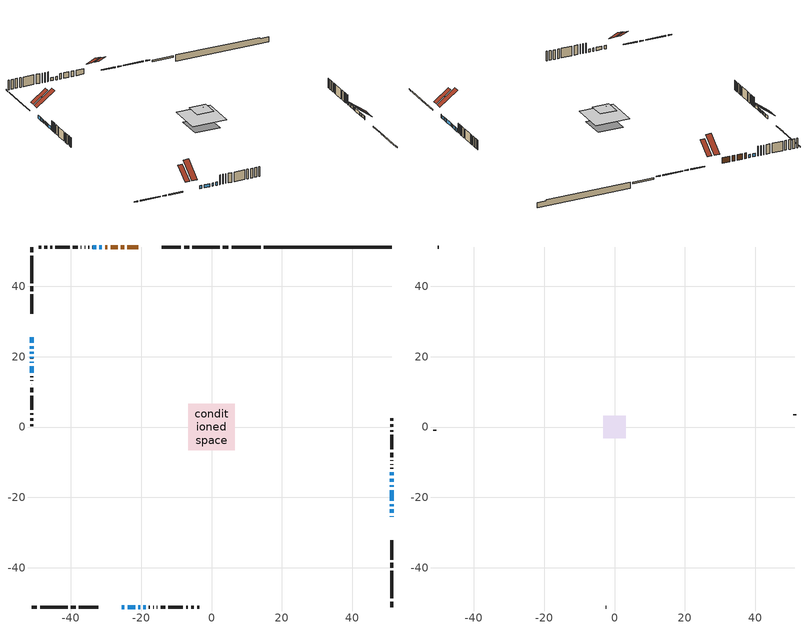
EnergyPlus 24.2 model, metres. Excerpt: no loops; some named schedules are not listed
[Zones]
conditioned space
 floor adiabatic (Floor2 construction): -1.45,-1.45 -1.45,1.45 1.45,1.45 1.45,-1.45 z0.76
 floor adiabatic (AdiabaticFloorConstruction): -6.59,-6.59 -6.59,6.59 6.59,6.59 6.59,-6.59 z1.98
 floor foundation (Slab1 construction): -4.84,-4.84 -4.84,4.84 4.84,4.84 4.84,-4.84 z-1.6
 floor foundation (Slab2 construction): -1.45,-1.45 -1.45,1.45 1.45,1.45 1.45,-1.45 z0
 wall outside (RimJoist1 construction): 4.79,51.15 3.24,51.15 / -51.15,-51.15 -49.6,-51.15 / -51.15,51.15 -51.15,49.6 / 51.15,-51.15 51.15,-49.6 z0.76:1.06
 wall outside (RimJoist2 construction): 2.31,51.15 -5.46,51.15 / -48.67,-51.15 -40.9,-51.15 / -51.15,48.67 -51.15,40.9 / 51.15,-48.67 51.15,-40.9 z0.76:1.06
 wall outside (RimJoist3 construction): -6.39,51.15 -7.76,51.15 / -39.97,-51.15 -38.6,-51.15 / -51.15,39.97 -51.15,38.6 / 51.15,-39.97 51.15,-38.6 z0.76:1.06
 wall outside (RimJoist4 construction): -8.69,51.15 -14.12,51.15 / -37.67,-51.15 -32.24,-51.15 / -51.15,37.67 -51.15,32.24 / 51.15,-37.67 51.15,-32.24 z0.76:1.06
 wall outside (AdiabaticWallConstruction 1): -20.82,51.15 -23.91,51.15 / -24.84,51.15 -25.75,51.15 / -26.68,51.15 -28.66,51.15 / -29.59,51.15 -30.24,51.15 z0.76:2.79
 wall outside (AdiabaticWallConstruction): -25.54,-51.15 -24.78,-51.15 / -51.15,25.54 -51.15,23.93 / -51.15,23 -51.15,22.29 / -31.16,51.15 -31.87,51.15 / -23.85,-51.15 -21.71,-51.15 / -51.15,21.37 -51.15,20.88 / -51.15,19.95 -51.15,19.46 / -32.8,51.15 -33.81,51.15 / -20.79,-51.15 -20.3,-51.15 / 51.15,-25.54 51.15,-25.33 / 51.15,-24.41 51.15,-23.38 / -51.15,18.54 -51.15,18.2 / -19.37,-51.15 -18.71,-51.15 / 51.15,-22.46 51.15,-21.92 / 51.15,-20.99 51.15,-17.95 / 51.15,-17.03 51.15,-16.52 / 51.15,-15.59 51.15,-14.64 / 51.15,-13.71 51.15,-12.81 / -51.15,17.28 -51.15,15.38 z0.76:1.98
 wall outside (Wall1 construction): -34.74,51.15 -35,51.15 / -17.78,-51.15 -17.52,-51.15 / -51.15,14.45 -51.15,14.19 / 51.15,-11.88 51.15,-11.62 z0.76:4.42
 wall outside (Wall2 construction): -35.93,51.15 -36.07,51.15 / -16.59,-51.15 -16.45,-51.15 / -51.15,13.26 -51.15,13.12 / 51.15,-10.69 51.15,-10.55 z0.76:4.42
 wall outside (Wall3 construction): -37,51.15 -37.11,51.15 / -15.52,-51.15 -15.41,-51.15 / -51.15,12.19 -51.15,12.09 / 51.15,-9.62 51.15,-9.52 z0.76:4.42
 wall outside (Wall4 construction): -38.04,51.15 -39.36,51.15 / -14.48,-51.15 -13.16,-51.15 / -51.15,11.16 -51.15,9.83 / 51.15,-8.59 51.15,-7.26 z0.76:4.42
 wall outside (Wall5 construction): -40.29,51.15 -44.36,51.15 / -12.23,-51.15 -8.16,-51.15 / -51.15,8.91 -51.15,4.83 / 51.15,-6.34 51.15,-2.26 z0.76:4.42
 wall outside (Wall6 construction): -45.29,51.15 -45.77,51.15 / -7.23,-51.15 -6.75,-51.15 / -51.15,3.9 -51.15,3.42 / 51.15,-1.33 51.15,-0.85 z0.76:4.42
 wall outside (Wall7 construction): -46.7,51.15 -47.48,51.15 / -5.82,-51.15 -5.05,-51.15 / -51.15,2.5 -51.15,1.72 / 51.15,0.08 51.15,0.85 z0.76:4.42
 wall outside (Wall8 construction): -48.4,51.15 -49.05,51.15 / -4.12,-51.15 -3.47,-51.15 / -51.15,0.79 -51.15,0.15 / 51.15,1.78 51.15,2.42 z0.76:4.42
 wall foundation (FoundationWall1 construction): 14.87,51.15,-1.6 14.87,51.15,0.76 47.52,51.15,0.76 47.52,51.15,0.36 51.15,51.15,0.36 51.15,51.15,-1.6
 wall foundation (FoundationWall2 construction): 13.95,51.15 5.72,51.15 z0:0.61
 window (WindowConstruction): -25.54,-51.15 -24.78,-51.15 z0.76:1.98
 window (WindowConstruction 8): -51.15,25.54 -51.15,23.93 z0.76:1.98
 window (WindowConstruction 9): -51.15,23 -51.15,22.3 z0.76:1.98
 window (WindowConstruction 10): -31.16,51.15 -31.87,51.15 z0.76:1.98
 window (WindowConstruction 11): -23.85,-51.15 -21.72,-51.15 z0.76:1.98
 window (WindowConstruction 12): -51.15,21.37 -51.15,20.88 z0.76:1.98
 window (WindowConstruction 13): -51.15,19.95 -51.15,19.46 z0.76:1.98
 window (WindowConstruction 14): -32.8,51.15 -33.81,51.15 z0.76:1.98
 window (WindowConstruction 15): -20.79,-51.15 -20.3,-51.15 z0.76:1.98
 window (WindowConstruction 16): 51.15,-25.54 51.15,-25.34 z0.76:1.98
 window (WindowConstruction 1): 51.15,-24.41 51.15,-23.39 z0.76:1.98
 window (WindowConstruction 17): -51.15,18.54 -51.15,18.2 z0.76:1.98
 window (WindowConstruction 18): -19.37,-51.15 -18.71,-51.15 z0.76:1.98
 window (WindowConstruction 2): 51.15,-22.46 51.15,-21.92 z0.76:1.98
 window (WindowConstruction 3): 51.15,-20.99 51.15,-17.95 z0.76:1.98
 window (WindowConstruction 4): 51.15,-17.02 51.15,-16.52 z0.76:1.98
 window (WindowConstruction 5): 51.15,-15.59 51.15,-14.64 z0.76:1.98
 window (WindowConstruction 6): 51.15,-13.71 51.15,-12.81 z0.76:1.98
 window (WindowConstruction 7): -51.15,17.28 -51.15,15.38 z0.76:1.98
 door (Door): -20.82,51.15 -23.91,51.15 z0.76:2.79
 door (Door 1): -24.84,51.15 -25.75,51.15 z0.76:2.79
 door (Door 2): -26.68,51.15 -28.66,51.15 z0.76:2.79
 door (Door 3): -29.59,51.15 -30.23,51.15 z0.76:2.79
 ceiling adiabatic (AdiabaticFloorConstruction): 6.59,-6.59 6.59,6.59 -6.59,6.59 -6.59,-6.59 z1.98
 roof outside (Roof2 construction): -1.51,1.51 -1.51,-1.51 1.51,-1.51 1.51,1.51 z4.42
 roof outside (Roof3 construction): -19.89,51.15,4.42 -19.89,44.29,9.56 -17.74,44.29,9.56 -17.74,51.15,4.42; -26.47,-51.15,4.42 -26.47,-44.29,9.56 -28.62,-44.29,9.56 -28.62,-51.15,4.42; -51.15,26.47,4.42 -44.29,26.47,9.56 -44.29,28.62,9.56 -51.15,28.62,4.42; 51.15,-26.47,4.42 44.29,-26.47,9.56 44.29,-28.62,9.56 51.15,-28.62,4.42
attic - vented
 floor to conditioned space (Floor1 construction Reversed): -3.16,-3.16 -3.16,3.16 3.16,3.16 3.16,-3.16 z4.42
 wall outside (Wall9 construction): -49.98,51.15 -50.22,51.15 / -2.54,-51.15 -2.3,-51.15 / -51.15,-0.78 -51.15,-1.02 / 51.15,3.35 51.15,3.59 z0.76:4.42
 roof outside (Roof1 construction): -16.81,51.15,4.42 -16.81,45.49,8.66 -15.05,45.49,8.66 -15.05,51.15,4.42; -29.54,-51.15,4.42 -29.54,-45.49,8.66 -31.31,-45.49,8.66 -31.31,-51.15,4.42; -51.15,29.54,4.42 -45.49,29.54,8.66 -45.49,31.31,8.66 -51.15,31.31,4.42; 51.15,-29.54,4.42 45.49,-29.54,8.66 45.49,-31.31,8.66 51.15,-31.31,4.42
[Building]
Building 1: Terrain=Suburbs
[Site:Location]
Saskatoon Intl AP_SK: Latitude {deg}=52.17; Longitude {deg}=-106.7; Time Zone {hr}=-6; Elevation {m}=504; Keep Site Location Information=Yes
[Site:GroundTemperature:Shallow]
-3.29371, -5.9198, -6.13011, -4.88389, 0.118965, 5.09852, 9.41553, 12.1502, 12.3826, 10.1583, 5.95142, 1.12462
[Site:WaterMainsTemperature]
Calculation Method=Schedule; Temperature Schedule=mains temperature schedule
[Material] Roughness=Rough; Thermal Absorptance=0.9
Name | Thickness {m} | Conductivity {W/m-K} | Density {kg/m3} | Specific Heat {J/kg-K} | Solar Absorptance | Visible Absorptance
asphalt or fiberglass shingles | 0.00635 | 0.162714 | 1121.4 | 1465.45 | 0.84 | 0.84
ceiling loosefill ins | 0.338667 | 0.0480833 | 16.02 | 1046.75 | 0.7 | 0.7
ceiling stud and cavity | 0.1397 | 0.177487 | 65.682 | 1177.47 | 0.7 | 0.7
concrete 4.0 in. | 0.1016 | 1.803125 | 2242.8 | 837.4 | 0.7 | 0.7
concrete 8.0 in. | 0.2032 | 1.803125 | 2242.8 | 837.4 | 0.7 | 0.7
door material | 0.04445 | 0.053851 | 512.64 | 1214.23 | 0.7 | 0.7
door material 1 | 0.04445 | 0.0451087 | 512.64 | 1214.23 | 0.7 | 0.7
door material 2 | 0.04445 | 0.188738 | 512.64 | 1214.23 | 0.7 | 0.7
exterior vertical ins | 0.00180966 | 0.029427 | 32.04 | 1214.23 | 0.7 | 0.7
exterior vertical ins 1 | 0.0425929 | 0.029427 | 32.04 | 1214.23 | 0.7 | 0.7
floor covering | 0.0127 | 9.015625 | 54.468 | 1339.84 | 0.6 | 0.6
floor covering 1 | 0.0127 | 0.0433444 | 54.468 | 1339.84 | 0.6 | 0.6
floor rigid ins; wall rigid ins 1 | 0.512978 | 0.029427 | 32.04 | 1214.23 | 0.7 | 0.7
floor stud and cavity | 0.0889 | 0.221242 | 50.32683 | 1063.81 | 0.7 | 0.7
floor stud and cavity 1 | 0.1397 | 1.75129 | 37.0049 | 1207.88 | 0.7 | 0.7
furniture material conditioned space 1 | 0.1524 | 0.115458 | 640.8 | 1214.23 | 0.6 | 0.6
gypsum board | 0.0127 | 0.160291 | 801 | 837.4 | 0.6 | 0.6
gypsum board 1 | 0.0127 | 0.160291 | 801 | 837.4 | 0.7 | 0.7
osb sheathing 0.5 in. | 0.0127 | 0.115458 | 512.64 | 1214.23 | 0.7 | 0.7
osb sheathing 0.75 in. | 0.01905 | 0.115458 | 512.64 | 1214.23 | 0.7 | 0.7
osb sheathing 2.0 in. | 0.0508 | 0.115458 | 512.64 | 1214.23 | 0.7 | 0.7
rim joist rigid ins; wall rigid ins | 0.051816 | 0.029427 | 32.04 | 1214.23 | 0.7 | 0.7
rim joist rigid ins 1; roof rigid ins | 0.103632 | 0.029427 | 32.04 | 1214.23 | 0.7 | 0.7
rim joist stud and cavity | 0.0508 | 0.0446885 | 125.044 | 1163.47 | 0.6 | 0.6
rim joist stud and cavity 1 | 0.0508 | 0.0495211 | 125.044 | 1163.47 | 0.6 | 0.6
rim joist stud and cavity 2 | 0.0508 | 0.0221144 | 125.044 | 1163.47 | 0.6 | 0.6
rim joist stud and cavity 3 | 0.0508 | 0.0269732 | 125.044 | 1163.47 | 0.6 | 0.6
roof stud and cavity | 0.2032 | 0.260533 | 78.34581 | 1123.46 | 0.7 | 0.7
roof stud and cavity 1 | 0.2032 | 0.206612 | 78.34581 | 1123.46 | 0.7 | 0.7
slab rigid ins | 0.0259096 | 0.029427 | 32.04 | 1214.23 | 0.7 | 0.7
wall stud and cavity | 0.1397 | 0.247165 | 139.0536 | 1170.24 | 0.7 | 0.7
wall stud and cavity 1 | 0.1397 | 0.0729883 | 139.0536 | 1170.24 | 0.7 | 0.7
wall stud and cavity 10 | 0.0889 | 0.391764 | 83.0341 | 1211.67 | 0.7 | 0.7
wall stud and cavity 2 | 0.1397 | 0.100556 | 139.0536 | 1170.24 | 0.7 | 0.7
wall stud and cavity 3 | 0.1397 | 0.0726541 | 139.0536 | 1170.24 | 0.7 | 0.7
wall stud and cavity 4 | 0.1397 | 0.0943382 | 139.0536 | 1170.24 | 0.7 | 0.7
wall stud and cavity 5 | 0.1397 | 0.0934493 | 139.0536 | 1170.24 | 0.7 | 0.7
wall stud and cavity 6 | 0.1397 | 0.0721257 | 139.0536 | 1170.24 | 0.7 | 0.7
wall stud and cavity 7 | 0.1397 | 0.089851 | 139.0536 | 1170.24 | 0.7 | 0.7
wall stud and cavity 8 | 0.0889 | 6.1454 | 50.32683 | 1063.81 | 0.6 | 0.6
wall stud and cavity 9 | 0.0889 | 0.380278 | 52.3479 | 1209.89 | 0.7 | 0.7
wood siding | 0.0254 | 0.102417 | 544.68 | 1172.36 | 0 | 0
wood siding 1 | 0.00254 | 0.102417 | 544.68 | 1172.36 | 0 | 0
wood siding 2; wood siding 3; wood siding 4 | 0.0254 | 0.102417 | 544.68 | 1172.36 | 0.7 | 0.7
[WindowMaterial:SimpleGlazingSystem]
Name | U-Factor {W/m2-K} | Solar Heat Gain Coefficient
WindowMaterial | 1.77551 | 0.54
WindowMaterial 1 | 1.77097 | 0.54
WindowMaterial 10 | 2.93382 | 0.65
WindowMaterial 11 | 2.97868 | 0.61
WindowMaterial 12 | 2.23884 | 0.55
WindowMaterial 13 | 2.929848 | 0.66
WindowMaterial 14 | 2.731118 | 0.54
WindowMaterial 15 | 2.75042 | 0.58
WindowMaterial 2 | 1.8039 | 0.52
WindowMaterial 3 | 1.67444 | 0.59
WindowMaterial 4 | 2.76178 | 0.61
WindowMaterial 5 | 2.773703 | 0.65
WindowMaterial 6 | 2.94859 | 0.64
WindowMaterial 7 | 2.94518 | 0.64
WindowMaterial 8 | 2.04862 | 0.61
WindowMaterial 9 | 2.16389 | 0.57
[Construction]
AdiabaticFloorConstruction: floor stud and cavity 1, floor rigid ins, osb sheathing 0.75 in., floor covering 1
AdiabaticWallConstruction: wood siding 3, wall rigid ins 1, wall stud and cavity 9, gypsum board
AdiabaticWallConstruction 1: wood siding 4, wall rigid ins 1, wall stud and cavity 9, gypsum board
Door; Door 1: door material
Door 2: door material 1
Door 3: door material 2
Floor1 construction Reversed: gypsum board, ceiling stud and cavity, ceiling loosefill ins
Floor2 construction: floor stud and cavity, floor covering
FoundationWall1 construction: concrete 8.0 in.
FoundationWall2 construction: concrete 8.0 in., gypsum board 1
furniture construction conditioned space 1: furniture material conditioned space 1
PartitionWallConstruction: gypsum board, wall stud and cavity 10, gypsum board
RimJoist1 construction: wood siding 2, rim joist rigid ins, osb sheathing 2.0 in., rim joist stud and cavity
RimJoist2 construction: wood siding 2, osb sheathing 2.0 in., rim joist stud and cavity 1
RimJoist3 construction: wood siding 2, rim joist rigid ins 1, osb sheathing 2.0 in., rim joist stud and cavity 2
RimJoist4 construction: wood siding 2, rim joist rigid ins 1, osb sheathing 2.0 in., rim joist stud and cavity 3
Roof1 construction: asphalt or fiberglass shingles
Roof2 construction: asphalt or fiberglass shingles, roof rigid ins, osb sheathing 0.75 in., roof stud and cavity, gypsum board
Roof3 construction: asphalt or fiberglass shingles, roof rigid ins, osb sheathing 0.75 in., roof stud and cavity 1, gypsum board
Slab1 construction: concrete 4.0 in.
Slab2 construction: slab rigid ins, concrete 4.0 in.
Wall1 construction: wood siding, wall rigid ins, osb sheathing 0.5 in., wall stud and cavity, gypsum board
Wall2 construction: wood siding, osb sheathing 0.5 in., wall stud and cavity 1, gypsum board
Wall3 construction: wood siding, wall rigid ins, osb sheathing 0.5 in., wall stud and cavity 2, gypsum board
Wall4 construction: wood siding, wall rigid ins, osb sheathing 0.5 in., wall stud and cavity 3, gypsum board
Wall5 construction: wood siding, wall rigid ins, osb sheathing 0.5 in., wall stud and cavity 4, gypsum board
Wall6 construction: wood siding, wall rigid ins, osb sheathing 0.5 in., wall stud and cavity 5, gypsum board
Wall7 construction: wood siding, wall rigid ins, osb sheathing 0.5 in., wall stud and cavity 6, gypsum board
Wall8 construction: wood siding, osb sheathing 0.5 in., wall stud and cavity 7, gypsum board
Wall9 construction: wood siding 1, wall stud and cavity 8
WindowConstruction: WindowMaterial
WindowConstruction 1: WindowMaterial 1
WindowConstruction 10; WindowConstruction 9: WindowMaterial 9
WindowConstruction 11: WindowMaterial 10
WindowConstruction 12; WindowConstruction 15: WindowMaterial 11
WindowConstruction 13: WindowMaterial 12
WindowConstruction 14: WindowMaterial 13
WindowConstruction 16: WindowMaterial 14
WindowConstruction 17; WindowConstruction 18: WindowMaterial 15
WindowConstruction 2: WindowMaterial 2
WindowConstruction 3: WindowMaterial 3
WindowConstruction 4: WindowMaterial 4
WindowConstruction 5: WindowMaterial 5
WindowConstruction 6: WindowMaterial 6
WindowConstruction 7: WindowMaterial 7
WindowConstruction 8: WindowMaterial 8
[Zone] Multiplier=1; Part of Total Floor Area=Yes
Name | Volume {m3}
attic - vented | 25.2508
conditioned space | 668.5
[Space]
Name | Zone | Volume {m3}
attic - vented 1 | attic - vented | 25.2508
conditioned space 1 | conditioned space | 668.5
[ZoneInfiltration:EffectiveLeakageArea]
infil attic - vented 1: Zone or Space=attic - vented 1; Schedule=Always On Discrete; Effective Air Leakage Area {cm2}=1369.71; Stack Coefficient=0.000549184; Wind Coefficient=1.58336e-05
[ZoneMixing]
whole house fan mix: Zone or Space=attic - vented; Schedule=Always On Continuous; Design Flow Rate Calculation Method=Flow/Zone; Design Flow Rate {m3/s}=0; Source Zone or Space=conditioned space
[SurfaceProperty:ExposedFoundationPerimeter] Exposed Perimeter Calculation Method=TotalExposedPerimeter
Name | Total Exposed Perimeter {m}
Slab1 | 36.271
Slab2 | 8.23
[InternalMass] Zone or ZoneList=conditioned space; Space or SpaceList=conditioned space 1
Name | Construction | Surface Area {m2}
furniture mass conditioned space 1 | furniture construction conditioned space 1 | 113.719
partition wall mass | PartitionWallConstruction | 275.846
[Lights]
interior lighting: Zone or ZoneList or Space or SpaceList=conditioned space 1; Schedule=interior lighting schedule; Design Level Calculation Method=LightingLevel; Lighting Level {W}=343.2; Return Air Fraction=0; Fraction Radiant=0.6; Fraction Visible=0.2; Fraction Replaceable=1
[People]
occupants: Zone or ZoneList or Space or SpaceList=conditioned space 1; Number of People Schedule=occupants schedule; Number of People Calculation Method=People; Number of People=3; Fraction Radiant=0.314171; Sensible Heat Fraction=0.56303; Activity Level Schedule=occupants activity schedule; Carbon Dioxide Generation Rate {m3/s-W}=0; Enable ASHRAE 55 Comfort Warnings=No; Mean Radiant Temperature Calculation Type=EnclosureAveraged
[ElectricEquipment] Zone or ZoneList or Space or SpaceList=conditioned space 1; Design Level Calculation Method=EquipmentLevel
Name | Schedule | Design Level {W} | Fraction Latent | Fraction Radiant | Fraction Lost
clothes dryer | clothes dryer schedule | 140.772 | 0.015 | 0.081 | 0.85
clothes washer | clothes washer schedule | 32.1985 | 0.03 | 0.162 | 0.7
cooking range | cooking range schedule | 215.147 | 0.08 | 0.432 | 0.2
dishwasher | dishwasher schedule | 66.8632 | 0.3 | 0.18 | 0.4
fridge | fridge schedule | 72.9452 | 0 | 0.6 | 0
mech vent house fan | mech vent house fan schedule | 0 | 0 | 0 | 1
mech vent house fan cfis | mech vent house fan cfis schedule | 0 | 0 | 0 | 0
misc plug loads | misc plug loads schedule | 494.7 | 0.045 | 0.513 | 0.1
whole house fan | Always On Discrete | 0 | 0 | 0 | 1
[OtherEquipment] Zone or ZoneList or Space or SpaceList=conditioned space 1; Design Level Calculation Method=EquipmentLevel
Name | Fuel Type | Schedule | Design Level {W} | Fraction Latent | Fraction Radiant | Fraction Lost
clothes dryer 1 | Electricity | clothes dryer schedule | 0 | 0.015 | 0.081 | 0.85
cooking range 1 | Electricity | cooking range schedule | 0 | 0.08 | 0.432 | 0.2
general water use latent | None | general water use schedule | 62.594 | 1 | 0 | 0
general water use sensible | None | general water use schedule | -61.6891 | 0 | 0.6 | 0
mech vent house fan latent load | None | Always On Discrete | 0 | 1 | 0 | 0
mech vent house fan sensible load | None | Always On Discrete | 0 | 0 | 0 | 0
water heater energy adjustment1 | NaturalGas | Always On Discrete | 0.01 | 0 | 0 | 1
[ZoneInfiltration:DesignFlowRate] Zone or ZoneList or Space or SpaceList=conditioned space 1; Schedule=Always On Discrete; Design Flow Rate Calculation Method=Flow/Zone; Design Flow Rate {m3/s}=0
infil flow; natural vent flow; whole house fan flow
[Foundation:Kiva] Initial Indoor Air Temperature {C}=21; Wall Depth Below Slab {m}=0.2032; Custom Block Z Position 1 {m}=0
Name | Wall Height Above Grade {m} | Custom Block Material Name 1 | Custom Block Depth 1 {m} | Custom Block X Position 1 {m}
Foundation Kiva 1 | 0.760019 | exterior vertical ins | 2.36001 | 0.2032
Foundation Kiva 2 | 0.609996 | exterior vertical ins 1 | 0.609996 | 0.2159
[Foundation:Kiva:Settings]
Soil Conductivity {W/m-K}=0.849921; Soil Density {kg/m3}=1842.3; Soil Specific Heat {J/kg-K}=418.7; Ground Solar Absorptivity=0.9; Ground Thermal Absorptivity=0.9; Ground Surface Roughness {m}=0.03; Far-Field Width {m}=40; Deep-Ground Boundary Condition=ZeroFlux; Deep-Ground Depth {m}=40; Minimum Cell Dimension {m}=0.2; Maximum Cell Growth Coefficient=3; Simulation Timestep=Timestep
[Exterior:Lights]
exterior lighting: Schedule=exterior lighting schedule; Design Level {W}=75.6
[Schedule:Constant]
Name | Hourly Value
Always On Continuous; mech vent house fan schedule; mech vent house fan cfis schedule; Always On Discrete | 1
occupants activity schedule | 117.228
fridge schedule | 0
[Schedule:Week:Daily]
interior lighting schedule Week Rule - Jan1-Jan27: interior lighting schedule day, interior lighting schedule day, interior lighting schedule day, interior lighting schedule day, interior lighting schedule day, interior lighting schedule day, interior lighting schedule day, interior lighting schedule default day, interior lighting schedule default day, interior lighting schedule default day, interior lighting schedule default day, interior lighting schedule default day
interior lighting schedule Week Rule - Jan28-Feb3: interior lighting schedule day, interior lighting schedule day, interior lighting schedule day, interior lighting schedule day, interior lighting schedule day 1, interior lighting schedule day 1, interior lighting schedule day 1, interior lighting schedule default day, interior lighting schedule default day, interior lighting schedule default day, interior lighting schedule default day, interior lighting schedule default day
interior lighting schedule Week Rule - Feb4-Feb24: interior lighting schedule day 1, interior lighting schedule day 1, interior lighting schedule day 1, interior lighting schedule day 1, interior lighting schedule day 1, interior lighting schedule day 1, interior lighting schedule day 1, interior lighting schedule default day, interior lighting schedule default day, interior lighting schedule default day, interior lighting schedule default day, interior lighting schedule default day
interior lighting schedule Week Rule - Feb25-Mar3: interior lighting schedule day 1, interior lighting schedule day 1, interior lighting schedule day 1, interior lighting schedule day 1, interior lighting schedule day 2, interior lighting schedule day 2, interior lighting schedule day 2, interior lighting schedule default day, interior lighting schedule default day, interior lighting schedule default day, interior lighting schedule default day, interior lighting schedule default day
interior lighting schedule Week Rule - Mar4-Mar31: interior lighting schedule day 2, interior lighting schedule day 2, interior lighting schedule day 2, interior lighting schedule day 2, interior lighting schedule day 2, interior lighting schedule day 2, interior lighting schedule day 2, interior lighting schedule default day, interior lighting schedule default day, interior lighting schedule default day, interior lighting schedule default day, interior lighting schedule default day
interior lighting schedule Week Rule - Apr1-Apr28: interior lighting schedule day 3, interior lighting schedule day 3, interior lighting schedule day 3, interior lighting schedule day 3, interior lighting schedule day 3, interior lighting schedule day 3, interior lighting schedule day 3, interior lighting schedule default day, interior lighting schedule default day, interior lighting schedule default day, interior lighting schedule default day, interior lighting schedule default day
interior lighting schedule Week Rule - Apr29-May5: interior lighting schedule day 3, interior lighting schedule day 3, interior lighting schedule day 4, interior lighting schedule day 4, interior lighting schedule day 4, interior lighting schedule day 4, interior lighting schedule day 4, interior lighting schedule default day, interior lighting schedule default day, interior lighting schedule default day, interior lighting schedule default day, interior lighting schedule default day
interior lighting schedule Week Rule - May6-May26: interior lighting schedule day 4, interior lighting schedule day 4, interior lighting schedule day 4, interior lighting schedule day 4, interior lighting schedule day 4, interior lighting schedule day 4, interior lighting schedule day 4, interior lighting schedule default day, interior lighting schedule default day, interior lighting schedule default day, interior lighting schedule default day, interior lighting schedule default day
interior lighting schedule Week Rule - May27-Jun2: interior lighting schedule day 4, interior lighting schedule day 4, interior lighting schedule day 4, interior lighting schedule day 4, interior lighting schedule day 4, interior lighting schedule day 5, interior lighting schedule day 5, interior lighting schedule default day, interior lighting schedule default day, interior lighting schedule default day, interior lighting schedule default day, interior lighting schedule default day
interior lighting schedule Week Rule - Jun3-Jun30: interior lighting schedule day 5, interior lighting schedule day 5, interior lighting schedule day 5, interior lighting schedule day 5, interior lighting schedule day 5, interior lighting schedule day 5, interior lighting schedule day 5, interior lighting schedule default day, interior lighting schedule default day, interior lighting schedule default day, interior lighting schedule default day, interior lighting schedule default day
interior lighting schedule Week Rule - Jul1-Jul28: interior lighting schedule day 6, interior lighting schedule day 6, interior lighting schedule day 6, interior lighting schedule day 6, interior lighting schedule day 6, interior lighting schedule day 6, interior lighting schedule day 6, interior lighting schedule default day, interior lighting schedule default day, interior lighting schedule default day, interior lighting schedule default day, interior lighting schedule default day
interior lighting schedule Week Rule - Jul29-Aug4: interior lighting schedule day 6, interior lighting schedule day 6, interior lighting schedule day 6, interior lighting schedule day 7, interior lighting schedule day 7, interior lighting schedule day 7, interior lighting schedule day 7, interior lighting schedule default day, interior lighting schedule default day, interior lighting schedule default day, interior lighting schedule default day, interior lighting schedule default day
interior lighting schedule Week Rule - Aug5-Aug25: interior lighting schedule day 7, interior lighting schedule day 7, interior lighting schedule day 7, interior lighting schedule day 7, interior lighting schedule day 7, interior lighting schedule day 7, interior lighting schedule day 7, interior lighting schedule default day, interior lighting schedule default day, interior lighting schedule default day, interior lighting schedule default day, interior lighting schedule default day
interior lighting schedule Week Rule - Aug26-Sep1: interior lighting schedule day 7, interior lighting schedule day 7, interior lighting schedule day 7, interior lighting schedule day 7, interior lighting schedule day 7, interior lighting schedule day 7, interior lighting schedule day 8, interior lighting schedule default day, interior lighting schedule default day, interior lighting schedule default day, interior lighting schedule default day, interior lighting schedule default day
interior lighting schedule Week Rule - Sep2-Sep29: interior lighting schedule day 8, interior lighting schedule day 8, interior lighting schedule day 8, interior lighting schedule day 8, interior lighting schedule day 8, interior lighting schedule day 8, interior lighting schedule day 8, interior lighting schedule default day, interior lighting schedule default day, interior lighting schedule default day, interior lighting schedule default day, interior lighting schedule default day
interior lighting schedule Week Rule - Sep30-Oct6: interior lighting schedule day 8, interior lighting schedule day 9, interior lighting schedule day 9, interior lighting schedule day 9, interior lighting schedule day 9, interior lighting schedule day 9, interior lighting schedule day 9, interior lighting schedule default day, interior lighting schedule default day, interior lighting schedule default day, interior lighting schedule default day, interior lighting schedule default day
interior lighting schedule Week Rule - Oct7-Oct27: interior lighting schedule day 9, interior lighting schedule day 9, interior lighting schedule day 9, interior lighting schedule day 9, interior lighting schedule day 9, interior lighting schedule day 9, interior lighting schedule day 9, interior lighting schedule default day, interior lighting schedule default day, interior lighting schedule default day, interior lighting schedule default day, interior lighting schedule default day
interior lighting schedule Week Rule - Oct28-Nov3: interior lighting schedule day 9, interior lighting schedule day 9, interior lighting schedule day 9, interior lighting schedule day 9, interior lighting schedule day 10, interior lighting schedule day 10, interior lighting schedule day 10, interior lighting schedule default day, interior lighting schedule default day, interior lighting schedule default day, interior lighting schedule default day, interior lighting schedule default day
interior lighting schedule Week Rule - Nov4-Nov24: interior lighting schedule day 10, interior lighting schedule day 10, interior lighting schedule day 10, interior lighting schedule day 10, interior lighting schedule day 10, interior lighting schedule day 10, interior lighting schedule day 10, interior lighting schedule default day, interior lighting schedule default day, interior lighting schedule default day, interior lighting schedule default day, interior lighting schedule default day
interior lighting schedule Week Rule - Nov25-Dec1: interior lighting schedule day 10, interior lighting schedule day 10, interior lighting schedule day 10, interior lighting schedule day 10, interior lighting schedule day 10, interior lighting schedule day 10, interior lighting schedule day 11, interior lighting schedule default day, interior lighting schedule default day, interior lighting schedule default day, interior lighting schedule default day, interior lighting schedule default day
interior lighting schedule Week Rule - Dec2-Dec31: interior lighting schedule day 11, interior lighting schedule day 11, interior lighting schedule day 11, interior lighting schedule day 11, interior lighting schedule day 11, interior lighting schedule day 11, interior lighting schedule day 11, interior lighting schedule default day, interior lighting schedule default day, interior lighting schedule default day, interior lighting schedule default day, interior lighting schedule default day
occupants schedule Week Rule - Jan1-Dec31: occupants schedule day, occupants schedule day, occupants schedule day, occupants schedule day, occupants schedule day, occupants schedule day, occupants schedule day, occupants schedule default day, occupants schedule default day, occupants schedule default day, occupants schedule default day, occupants schedule default day
clothes dryer schedule Week Rule - Jan1-Dec31: clothes dryer schedule day, clothes dryer schedule day, clothes dryer schedule day, clothes dryer schedule day, clothes dryer schedule day, clothes dryer schedule day, clothes dryer schedule day, clothes dryer schedule default day, clothes dryer schedule default day, clothes dryer schedule default day, clothes dryer schedule default day, clothes dryer schedule default day
clothes washer schedule Week Rule - Jan1-Dec31: clothes washer schedule day, clothes washer schedule day, clothes washer schedule day, clothes washer schedule day, clothes washer schedule day, clothes washer schedule day, clothes washer schedule day, clothes washer schedule default day, clothes washer schedule default day, clothes washer schedule default day, clothes washer schedule default day, clothes washer schedule default day
cooking range schedule Week Rule - Jan1-Dec31: cooking range schedule day, cooking range schedule day, cooking range schedule day, cooking range schedule day, cooking range schedule day, cooking range schedule day, cooking range schedule day, cooking range schedule default day, cooking range schedule default day, cooking range schedule default day, cooking range schedule default day, cooking range schedule default day
dishwasher schedule Week Rule - Jan1-Dec31: dishwasher schedule day, dishwasher schedule day, dishwasher schedule day, dishwasher schedule day, dishwasher schedule day, dishwasher schedule day, dishwasher schedule day, dishwasher schedule default day, dishwasher schedule default day, dishwasher schedule default day, dishwasher schedule default day, dishwasher schedule default day
misc plug loads schedule Week Rule - Jan1-Dec31: misc plug loads schedule day, misc plug loads schedule day, misc plug loads schedule day, misc plug loads schedule day, misc plug loads schedule day, misc plug loads schedule day, misc plug loads schedule day, misc plug loads schedule default day, misc plug loads schedule default day, misc plug loads schedule default day, misc plug loads schedule default day, misc plug loads schedule default day
general water use schedule Week Rule - Jan1-Dec31: general water use schedule day, general water use schedule day, general water use schedule day, general water use schedule day, general water use schedule day, general water use schedule day, general water use schedule day, general water use schedule default day, general water use schedule default day, general water use schedule default day, general water use schedule default day, general water use schedule default day
exterior lighting schedule Week Rule - Jan1-Jan27: exterior lighting schedule day, exterior lighting schedule day, exterior lighting schedule day, exterior lighting schedule day, exterior lighting schedule day, exterior lighting schedule day, exterior lighting schedule day, exterior lighting schedule default day, exterior lighting schedule default day, exterior lighting schedule default day, exterior lighting schedule default day, exterior lighting schedule default day
exterior lighting schedule Week Rule - Jan28-Feb3: exterior lighting schedule day, exterior lighting schedule day, exterior lighting schedule day, exterior lighting schedule day, exterior lighting schedule day 1, exterior lighting schedule day 1, exterior lighting schedule day 1, exterior lighting schedule default day, exterior lighting schedule default day, exterior lighting schedule default day, exterior lighting schedule default day, exterior lighting schedule default day
exterior lighting schedule Week Rule - Feb4-Feb24: exterior lighting schedule day 1, exterior lighting schedule day 1, exterior lighting schedule day 1, exterior lighting schedule day 1, exterior lighting schedule day 1, exterior lighting schedule day 1, exterior lighting schedule day 1, exterior lighting schedule default day, exterior lighting schedule default day, exterior lighting schedule default day, exterior lighting schedule default day, exterior lighting schedule default day
[Schedule:Year]
interior lighting schedule: interior lighting schedule Week Rule - Jan1-Jan27, 1, 1, 1, 27, interior lighting schedule Week Rule - Jan28-Feb3, 1, 28, 2, 3, interior lighting schedule Week Rule - Feb4-Feb24, 2, 4, 2, 24, interior lighting schedule Week Rule - Feb25-Mar3, 2, 25, 3, 3, interior lighting schedule Week Rule - Mar4-Mar31, 3, 4, 3, 31, interior lighting schedule Week Rule - Apr1-Apr28, 4, 1, 4, 28, interior lighting schedule Week Rule - Apr29-May5, 4, 29, 5, 5, interior lighting schedule Week Rule - May6-May26, 5, 6, 5, 26, interior lighting schedule Week Rule - May27-Jun2, 5, 27, 6, 2, interior lighting schedule Week Rule - Jun3-Jun30, 6, 3, 6, 30, interior lighting schedule Week Rule - Jul1-Jul28, 7, 1, 7, 28, interior lighting schedule Week Rule - Jul29-Aug4, 7, 29, 8, 4, interior lighting schedule Week Rule - Aug5-Aug25, 8, 5, 8, 25, interior lighting schedule Week Rule - Aug26-Sep1, 8, 26, 9, 1, interior lighting schedule Week Rule - Sep2-Sep29, 9, 2, 9, 29, interior lighting schedule Week Rule - Sep30-Oct6, 9, 30, 10, 6, interior lighting schedule Week Rule - Oct7-Oct27, 10, 7, 10, 27, interior lighting schedule Week Rule - Oct28-Nov3, 10, 28, 11, 3, interior lighting schedule Week Rule - Nov4-Nov24, 11, 4, 11, 24, interior lighting schedule Week Rule - Nov25-Dec1, 11, 25, 12, 1, interior lighting schedule Week Rule - Dec2-Dec31, 12, 2, 12, 31
occupants schedule: occupants schedule Week Rule - Jan1-Dec31, 1, 1, 12, 31
clothes dryer schedule: clothes dryer schedule Week Rule - Jan1-Dec31, 1, 1, 12, 31
clothes washer schedule: clothes washer schedule Week Rule - Jan1-Dec31, 1, 1, 12, 31
cooking range schedule: cooking range schedule Week Rule - Jan1-Dec31, 1, 1, 12, 31
dishwasher schedule: dishwasher schedule Week Rule - Jan1-Dec31, 1, 1, 12, 31
misc plug loads schedule: misc plug loads schedule Week Rule - Jan1-Dec31, 1, 1, 12, 31
general water use schedule: general water use schedule Week Rule - Jan1-Dec31, 1, 1, 12, 31
exterior lighting schedule: exterior lighting schedule Week Rule - Jan1-Jan27, 1, 1, 1, 27, exterior lighting schedule Week Rule - Jan28-Feb3, 1, 28, 2, 3, exterior lighting schedule Week Rule - Feb4-Feb24, 2, 4, 2, 24, exterior lighting schedule Week Rule - Feb25-Mar3, 2, 25, 3, 3, exterior lighting schedule Week Rule - Mar4-Mar31, 3, 4, 3, 31, exterior lighting schedule Week Rule - Apr1-Apr28, 4, 1, 4, 28, exterior lighting schedule Week Rule - Apr29-May5, 4, 29, 5, 5, exterior lighting schedule Week Rule - May6-May26, 5, 6, 5, 26, exterior lighting schedule Week Rule - May27-Jun2, 5, 27, 6, 2, exterior lighting schedule Week Rule - Jun3-Jun30, 6, 3, 6, 30, exterior lighting schedule Week Rule - Jul1-Jul28, 7, 1, 7, 28, exterior lighting schedule Week Rule - Jul29-Aug4, 7, 29, 8, 4, exterior lighting schedule Week Rule - Aug5-Aug25, 8, 5, 8, 25, exterior lighting schedule Week Rule - Aug26-Sep1, 8, 26, 9, 1, exterior lighting schedule Week Rule - Sep2-Sep29, 9, 2, 9, 29, exterior lighting schedule Week Rule - Sep30-Oct6, 9, 30, 10, 6, exterior lighting schedule Week Rule - Oct7-Oct27, 10, 7, 10, 27, exterior lighting schedule Week Rule - Oct28-Nov3, 10, 28, 11, 3, exterior lighting schedule Week Rule - Nov4-Nov24, 11, 4, 11, 24, exterior lighting schedule Week Rule - Nov25-Dec1, 11, 25, 12, 1, exterior lighting schedule Week Rule - Dec2-Dec31, 12, 2, 12, 31
[Schedule:Compact]
mains temperature schedule: Through: 01/01, For: AllDays, Until: 24:00, 3.00833, Through: 01/02, For: AllDays, Until: 24:00, 2.92833, Through: 01/03, For: AllDays, Until: 24:00, 2.84889, Through: 01/04, For: AllDays, Until: 24:00, 2.77111, Through: 01/05, For: AllDays, Until: 24:00, 2.69389, Through: 01/06, For: AllDays, Until: 24:00, 2.61778, Through: 01/07, For: AllDays, Until: 24:00, 2.54333, Through: 01/08, For: AllDays, Until: 24:00, 2.46944, Through: 01/09, For: AllDays, Until: 24:00, 2.39667, Through: 01/10, For: AllDays, Until: 24:00, 2.32556, Through: 01/11, For: AllDays, Until: 24:00, 2.255, Through: 01/12, For: AllDays, Until: 24:00, 2.18611, Through: 01/13, For: AllDays, Until: 24:00, 2.11833, Through: 01/14, For: AllDays, Until: 24:00, 2.05167, Through: 01/15, For: AllDays, Until: 24:00, 1.98611, Through: 01/16, For: AllDays, Until: 24:00, 1.92222, Through: 01/17, For: AllDays, Until: 24:00, 1.85944, Through: 01/18, For: AllDays, Until: 24:00, 1.79778, Through: 01/19, For: AllDays, Until: 24:00, 1.73778, Through: 01/20, For: AllDays, Until: 24:00, 1.67889, Through: 01/21, For: AllDays, Until: 24:00, 1.62167, Through: 01/22, For: AllDays, Until: 24:00, 1.56556, Through: 01/23, For: AllDays, Until: 24:00, 1.51056, Through: 01/24, For: AllDays, Until: 24:00, 1.45778, Through: 01/25, For: AllDays, Until: 24:00, 1.40556, Through: 01/26, For: AllDays, Until: 24:00, 1.35556, Through: 01/27, For: AllDays, Until: 24:00, 1.30667, Through: 01/28, For: AllDays, Until: 24:00, 1.25944, Through: 01/29, For: AllDays, Until: 24:00, 1.21333, Through: 01/30, For: AllDays, Until: 24:00, 1.16889, Through: 01/31, For: AllDays, Until: 24:00, 1.12611, Through: 02/01, For: AllDays, Until: 24:00, 1.085, Through: 02/02, For: AllDays, Until: 24:00, 1.045, Through: 02/03, For: AllDays, Until: 24:00, 1.00667, Through: 02/04, For: AllDays, Until: 24:00, 0.97, Through: 02/05, For: AllDays, Until: 24:00, 0.935, Through: 02/06, For: AllDays, Until: 24:00, 0.901667, Through: 02/07, For: AllDays, Until: 24:00, 0.869444, Through: 02/08, For: AllDays, Until: 24:00, 0.839444, Through: 02/09, For: AllDays, Until: 24:00, 0.810556, Through: 02/10, For: AllDays, Until: 24:00, 0.783889, Through: 02/11, For: AllDays, Until: 24:00, 0.758333, Through: 02/12, For: AllDays, Until: 24:00, 0.734444, Through: 02/13, For: AllDays, Until: 24:00, 0.712222, Through: 02/14, For: AllDays, Until: 24:00, 0.692222, Through: 02/15, For: AllDays, Until: 24:00, 0.673333, Through: 02/16, For: AllDays, Until: 24:00, 0.656111, Through: 02/17, For: AllDays, Until: 24:00, 0.640556, Through: 02/18, For: AllDays, Until: 24:00, 0.626667, Through: 02/19, For: AllDays, Until: 24:00, 0.614444, Through: 02/20, For: AllDays, Until: 24:00, 0.604444, Through: 02/21, For: AllDays, Until: 24:00, 0.595556, Through: 02/22, For: AllDays, Until: 24:00, 0.588333, Through: 02/23, For: AllDays, Until: 24:00, 0.583333, Through: 02/24, For: AllDays, Until: 24:00, 0.579444, Through: 02/25, For: AllDays, Until: 24:00, 0.577778, Through: 02/26, For: AllDays, Until: 24:00, 0.577222, Through: 02/27, For: AllDays, Until: 24:00, 0.578889, Through: 02/28, For: AllDays, Until: 24:00, 0.581667, Through: 03/01, For: AllDays, Until: 24:00, 0.586667, Through: 03/02, For: AllDays, Until: 24:00, 0.593333, Through: 03/03, For: AllDays, Until: 24:00, 0.601111, Through: 03/04, For: AllDays, Until: 24:00, 0.611111, Through: 03/05, For: AllDays, Until: 24:00, 0.622778, Through: 03/06, For: AllDays, Until: 24:00, 0.636111, Through: 03/07, For: AllDays, Until: 24:00, 0.651111, Through: 03/08, For: AllDays, Until: 24:00, 0.667778, Through: 03/09, For: AllDays, Until: 24:00, 0.686111, Through: 03/10, For: AllDays, Until: 24:00, 0.705556, Through: 03/11, For: AllDays, Until: 24:00, 0.727222, Through: 03/12, For: AllDays, Until: 24:00, 0.750556, Through: 03/13, For: AllDays, Until: 24:00, 0.775556, Through: 03/14, For: AllDays, Until: 24:00, 0.802222, Through: 03/15, For: AllDays, Until: 24:00, 0.83, Through: 03/16, For: AllDays, Until: 24:00, 0.86, Through: 03/17, For: AllDays, Until: 24:00, 0.891111, Through: 03/18, For: AllDays, Until: 24:00, 0.924444, Through: 03/19, For: AllDays, Until: 24:00, 0.958889, Through: 03/20, For: AllDays, Until: 24:00, 0.995, Through: 03/21, For: AllDays, Until: 24:00, 1.03278, Through: 03/22, For: AllDays, Until: 24:00, 1.07222, Through: 03/23, For: AllDays, Until: 24:00, 1.11278, Through: 03/24, For: AllDays, Until: 24:00, 1.15556, Through: 03/25, For: AllDays, Until: 24:00, 1.19944, Through: 03/26, For: AllDays, Until: 24:00, 1.24444, Through: 03/27, For: AllDays, Until: 24:00, 1.29167, Through: 03/28, For: AllDays, Until: 24:00, 1.34, Through: 03/29, For: AllDays, Until: 24:00, 1.39, Through: 03/30, For: AllDays, Until: 24:00, 1.44111, Through: 03/31, For: AllDays, Until: 24:00, 1.49389, Through: 04/01, For: AllDays, Until: 24:00, 1.54833, Through: 04/02, For: AllDays, Until: 24:00, 1.60389, Through: 04/03, For: AllDays, Until: 24:00, 1.66056, Through: 04/04, For: AllDays, Until: 24:00, 1.71889, Through: 04/05, For: AllDays, Until: 24:00, 1.77889, Through: 04/06, For: AllDays, Until: 24:00, 1.84, Through: 04/07, For: AllDays, Until: 24:00, 1.90222, Through: 04/08, For: AllDays, Until: 24:00, 1.96556, Through: 04/09, For: AllDays, Until: 24:00, 2.03056, Through: 04/10, For: AllDays, Until: 24:00, 2.09722, Through: 04/11, For: AllDays, Until: 24:00, 2.16444, Through: 04/12, For: AllDays, Until: 24:00, 2.23333, Through: 04/13, For: AllDays, Until: 24:00, 2.30278, Through: 04/14, For: AllDays, Until: 24:00, 2.37389, Through: 04/15, For: AllDays, Until: 24:00, 2.44611, Through: 04/16, For: AllDays, Until: 24:00, 2.52, Through: 04/17, For: AllDays, Until: 24:00, 2.59444, Through: 04/18, For: AllDays, Until: 24:00, 2.67, Through: 04/19, For: AllDays, Until: 24:00, 2.74667, Through: 04/20, For: AllDays, Until: 24:00, 2.82444, Through: 04/21, For: AllDays, Until: 24:00, 2.90278, Through: 04/22, For: AllDays, Until: 24:00, 2.98278, Through: 04/23, For: AllDays, Until: 24:00, 3.06333, Through: 04/24, For: AllDays, Until: 24:00, 3.145, Through: 04/25, For: AllDays, Until: 24:00, 3.22778, Through: 04/26, For: AllDays, Until: 24:00, 3.31167, Through: 04/27, For: AllDays, Until: 24:00, 3.39611, Through: 04/28, For: AllDays, Until: 24:00, 3.48111, Through: 04/29, For: AllDays, Until: 24:00, 3.56722, Through: 04/30, For: AllDays, Until: 24:00, 3.65444, Through: 05/01, For: AllDays, Until: 24:00, 3.74222, Through: 05/02, For: AllDays, Until: 24:00, 3.83056, Through: 05/03, For: AllDays, Until: 24:00, 3.92, Through: 05/04, For: AllDays, Until: 24:00, 4.00944, Through: 05/05, For: AllDays, Until: 24:00, 4.1, Through: 05/06, For: AllDays, Until: 24:00, 4.19167, Through: 05/07, For: AllDays, Until: 24:00, 4.28333, Through: 05/08, For: AllDays, Until: 24:00, 4.37611, Through: 05/09, For: AllDays, Until: 24:00, 4.46889, Through: 05/10, For: AllDays, Until: 24:00, 4.56278, Through: 05/11, For: AllDays, Until: 24:00, 4.65667, Through: 05/12, For: AllDays, Until: 24:00, 4.75111, Through: 05/13, For: AllDays, Until: 24:00, 4.84611, Through: 05/14, For: AllDays, Until: 24:00, 4.94167, Through: 05/15, For: AllDays, Until: 24:00, 5.03778, Through: 05/16, For: AllDays, Until: 24:00, 5.13389, Through: 05/17, For: AllDays, Until: 24:00, 5.23056, Through: 05/18, For: AllDays, Until: 24:00, 5.32722, Through: 05/19, For: AllDays, Until: 24:00, 5.42444, Through: 05/20, For: AllDays, Until: 24:00, 5.52222, Through: 05/21, For: AllDays, Until: 24:00, 5.62, Through: 05/22, For: AllDays, Until: 24:00, 5.71778, Through: 05/23, For: AllDays, Until: 24:00, 5.81556, Through: 05/24, For: AllDays, Until: 24:00, 5.91389, Through: 05/25, For: AllDays, Until: 24:00, 6.01222, Through: 05/26, For: AllDays, Until: 24:00, 6.11056, Through: 05/27, For: AllDays, Until: 24:00, 6.20944, Through: 05/28, For: AllDays, Until: 24:00, 6.30778, Through: 05/29, For: AllDays, Until: 24:00, 6.40611, Through: 05/30, For: AllDays, Until: 24:00, 6.50444, Through: 05/31, For: AllDays, Until: 24:00, 6.60333, Through: 06/01, For: AllDays, Until: 24:00, 6.70167, Through: 06/02, For: AllDays, Until: 24:00, 6.79944, Through: 06/03, For: AllDays, Until: 24:00, 6.89778, Through: 06/04, For: AllDays, Until: 24:00, 6.99556, Through: 06/05, For: AllDays, Until: 24:00, 7.09333, Through: 06/06, For: AllDays, Until: 24:00, 7.19056, Through: 06/07, For: AllDays, Until: 24:00, 7.28778, Through: 06/08, For: AllDays, Until: 24:00, 7.385, Through: 06/09, For: AllDays, Until: 24:00, 7.48111, Through: 06/10, For: AllDays, Until: 24:00, 7.57778, Through: 06/11, For: AllDays, Until: 24:00, 7.67333, Through: 06/12, For: AllDays, Until: 24:00, 7.76889, Through: 06/13, For: AllDays, Until: 24:00, 7.86389, Through: 06/14, For: AllDays, Until: 24:00, 7.95833, Through: 06/15, For: AllDays, Until: 24:00, 8.05222, Through: 06/16, For: AllDays, Until: 24:00, 8.14611, Through: 06/17, For: AllDays, Until: 24:00, 8.23889, Through: 06/18, For: AllDays, Until: 24:00, 8.33111, Through: 06/19, For: AllDays, Until: 24:00, 8.42278, Through: 06/20, For: AllDays, Until: 24:00, 8.51444, Through: 06/21, For: AllDays, Until: 24:00, 8.605, Through: 06/22, For: AllDays, Until: 24:00, 8.69444, Through: 06/23, For: AllDays, Until: 24:00, 8.78389, Through: 06/24, For: AllDays, Until: 24:00, 8.87222, Through: 06/25, For: AllDays, Until: 24:00, 8.95944, Through: 06/26, For: AllDays, Until: 24:00, 9.04667, Through: 06/27, For: AllDays, Until: 24:00, 9.13278, Through: 06/28, For: AllDays, Until: 24:00, 9.21778, Through: 06/29, For: AllDays, Until: 24:00, 9.30222, Through: 06/30, For: AllDays, Until: 24:00, 9.38556, Through: 07/01, For: AllDays, Until: 24:00, 9.46833, Through: 07/02, For: AllDays, Until: 24:00, 9.54944, Through: 07/03, For: AllDays, Until: 24:00, 9.63056, Through: 07/04, For: AllDays, Until: 24:00, 9.71, Through: 07/05, For: AllDays, Until: 24:00, 9.78833, Through: 07/06, For: AllDays, Until: 24:00, 9.86611, Through: 07/07, For: AllDays, Until: 24:00, 9.94278, Through: 07/08, For: AllDays, Until: 24:00, 10.0183, Through: 07/09, For: AllDays, Until: 24:00, 10.0928, Through: 07/10, For: AllDays, Until: 24:00, 10.1656, Through: 07/11, For: AllDays, Until: 24:00, 10.2378, Through: 07/12, For: AllDays, Until: 24:00, 10.3089, Through: 07/13, For: AllDays, Until: 24:00, 10.3783, Through: 07/14, For: AllDays, Until: 24:00, 10.4472, Through: 07/15, For: AllDays, Until: 24:00, 10.5144, Through: 07/16, For: AllDays, Until: 24:00, 10.5806, Through: 07/17, For: AllDays, Until: 24:00, 10.645, Through: 07/18, For: AllDays, Until: 24:00, 10.7089, Through: 07/19, For: AllDays, Until: 24:00, 10.7711, Through: 07/20, For: AllDays, Until: 24:00, 10.8317, Through: 07/21, For: AllDays, Until: 24:00, 10.8911, Through: 07/22, For: AllDays, Until: 24:00, 10.9494, Through: 07/23, For: AllDays, Until: 24:00, 11.0061, Through: 07/24, For: AllDays, Until: 24:00, 11.0617, Through: 07/25, For: AllDays, Until: 24:00, 11.1156, Through: 07/26, For: AllDays, Until: 24:00, 11.1683, Through: 07/27, For: AllDays, Until: 24:00, 11.2194, Through: 07/28, For: AllDays, Until: 24:00, 11.2689, Through: 07/29, For: AllDays, Until: 24:00, 11.3172, Through: 07/30, For: AllDays, Until: 24:00, 11.3639, Through: 07/31, For: AllDays, Until: 24:00, 11.4094, Through: 08/01, For: AllDays, Until: 24:00, 11.4528, Through: 08/02, For: AllDays, Until: 24:00, 11.495, Through: 08/03, For: AllDays, Until: 24:00, 11.5356, Through: 08/04, For: AllDays, Until: 24:00, 11.575, Through: 08/05, For: AllDays, Until: 24:00, 11.6122, Through: 08/06, For: AllDays, Until: 24:00, 11.6483, Through: 08/07, For: AllDays, Until: 24:00, 11.6828, Through: 08/08, For: AllDays, Until: 24:00, 11.7156, Through: 08/09, For: AllDays, Until: 24:00, 11.7467, Through: 08/10, For: AllDays, Until: 24:00, 11.7761, Through: 08/11, For: AllDays, Until: 24:00, 11.8044, Through: 08/12, For: AllDays, Until: 24:00, 11.8306, Through: 08/13, For: AllDays, Until: 24:00, 11.855, Through: 08/14, For: AllDays, Until: 24:00, 11.8783, Through: 08/15, For: AllDays, Until: 24:00, 11.8994, Through: 08/16, For: AllDays, Until: 24:00, 11.9194, Through: 08/17, For: AllDays, Until: 24:00, 11.9372, Through: 08/18, For: AllDays, Until: 24:00, 11.9539, Through: 08/19, For: AllDays, Until: 24:00, 11.9683, Through: 08/20, For: AllDays, Until: 24:00, 11.9817, Through: 08/21, For: AllDays, Until: 24:00, 11.9928, Through: 08/22, For: AllDays, Until: 24:00, 12.0028, Through: 08/23, For: AllDays, Until: 24:00, 12.0106, Through: 08/24, For: AllDays, Until: 24:00, 12.0167, Through: 08/25, For: AllDays, Until: 24:00, 12.0217, Through: 08/26, For: AllDays, Until: 24:00, 12.0244, Through: 08/27, For: AllDays, Until: 24:00, 12.0256, Through: 08/28, For: AllDays, Until: 24:00, 12.025, Through: 08/29, For: AllDays, Until: 24:00, 12.0228, Through: 08/30, For: AllDays, Until: 24:00, 12.0189, Through: 08/31, For: AllDays, Until: 24:00, 12.0133, Through: 09/01, For: AllDays, Until: 24:00, 12.0061, Through: 09/02, For: AllDays, Until: 24:00, 11.9972, Through: 09/03, For: AllDays, Until: 24:00, 11.9867, Through: 09/04, For: AllDays, Until: 24:00, 11.9744, Through: 09/05, For: AllDays, Until: 24:00, 11.96, Through: 09/06, For: AllDays, Until: 24:00, 11.9444, Through: 09/07, For: AllDays, Until: 24:00, 11.9272, Through: 09/08, For: AllDays, Until: 24:00, 11.9083, Through: 09/09, For: AllDays, Until: 24:00, 11.8878, Through: 09/10, For: AllDays, Until: 24:00, 11.865, Through: 09/11, For: AllDays, Until: 24:00, 11.8411, Through: 09/12, For: AllDays, Until: 24:00, 11.8156, Through: 09/13, For: AllDays, Until: 24:00, 11.7883, Through: 09/14, For: AllDays, Until: 24:00, 11.7594, Through: 09/15, For: AllDays, Until: 24:00, 11.7289, Through: 09/16, For: AllDays, Until: 24:00, 11.6967, Through: 09/17, For: AllDays, Until: 24:00, 11.6633, Through: 09/18, For: AllDays, Until: 24:00, 11.6278, Through: 09/19, For: AllDays, Until: 24:00, 11.5911, Through: 09/20, For: AllDays, Until: 24:00, 11.5528, Through: 09/21, For: AllDays, Until: 24:00, 11.5128, Through: 09/22, For: AllDays, Until: 24:00, 11.4711, Through: 09/23, For: AllDays, Until: 24:00, 11.4283, Through: 09/24, For: AllDays, Until: 24:00, 11.3833, Through: 09/25, For: AllDays, Until: 24:00, 11.3372, Through: 09/26, For: AllDays, Until: 24:00, 11.29, Through: 09/27, For: AllDays, Until: 24:00, 11.2406, Through: 09/28, For: AllDays, Until: 24:00, 11.1906, Through: 09/29, For: AllDays, Until: 24:00, 11.1383, Through: 09/30, For: AllDays, Until: 24:00, 11.085, Through: 10/01, For: AllDays, Until: 24:00, 11.03, Through: 10/02, For: AllDays, Until: 24:00, 10.9739, Through: 10/03, For: AllDays, Until: 24:00, 10.9161, Through: 10/04, For: AllDays, Until: 24:00, 10.8572, Through: 10/05, For: AllDays, Until: 24:00, 10.7972, Through: 10/06, For: AllDays, Until: 24:00, 10.7356, Through: 10/07, For: AllDays, Until: 24:00, 10.6722, Through: 10/08, For: AllDays, Until: 24:00, 10.6083, Through: 10/09, For: AllDays, Until: 24:00, 10.5428, Through: 10/10, For: AllDays, Until: 24:00, 10.4761, Through: 10/11, For: AllDays, Until: 24:00, 10.4078, Through: 10/12, For: AllDays, Until: 24:00, 10.3389, Through: 10/13, For: AllDays, Until: 24:00, 10.2683, Through: 10/14, For: AllDays, Until: 24:00, 10.1967, Through: 10/15, For: AllDays, Until: 24:00, 10.1239, Through: 10/16, For: AllDays, Until: 24:00, 10.05, Through: 10/17, For: AllDays, Until: 24:00, 9.975, Through: 10/18, For: AllDays, Until: 24:00, 9.89889, Through: 10/19, For: AllDays, Until: 24:00, 9.82167, Through: 10/20, For: AllDays, Until: 24:00, 9.74333, Through: 10/21, For: AllDays, Until: 24:00, 9.66444, Through: 10/22, For: AllDays, Until: 24:00, 9.58444, Through: 10/23, For: AllDays, Until: 24:00, 9.50278, Through: 10/24, For: AllDays, Until: 24:00, 9.42111, Through: 10/25, For: AllDays, Until: 24:00, 9.33778, Through: 10/26, For: AllDays, Until: 24:00, 9.25389, Through: 10/27, For: AllDays, Until: 24:00, 9.16889, Through: 10/28, For: AllDays, Until: 24:00, 9.08333, Through: 10/29, For: AllDays, Until: 24:00, 8.99667, Through: 10/30, For: AllDays, Until: 24:00, 8.90944, Through: 10/31, For: AllDays, Until: 24:00, 8.82167, Through: 11/01, For: AllDays, Until: 24:00, 8.73278, Through: 11/02, For: AllDays, Until: 24:00, 8.64333, Through: 11/03, For: AllDays, Until: 24:00, 8.55278, Through: 11/04, For: AllDays, Until: 24:00, 8.46222, Through: 11/05, For: AllDays, Until: 24:00, 8.37056, Through: 11/06, For: AllDays, Until: 24:00, 8.27833, Through: 11/07, For: AllDays, Until: 24:00, 8.18556, Through: 11/08, For: AllDays, Until: 24:00, 8.09222, Through: 11/09, For: AllDays, Until: 24:00, 7.99833, Through: 11/10, For: AllDays, Until: 24:00, 7.90389, Through: 11/11, For: AllDays, Until: 24:00, 7.80944, Through: 11/12, For: AllDays, Until: 24:00, 7.71389, Through: 11/13, For: AllDays, Until: 24:00, 7.61833, Through: 11/14, For: AllDays, Until: 24:00, 7.52222, Through: 11/15, For: AllDays, Until: 24:00, 7.42611, Through: 11/16, For: AllDays, Until: 24:00, 7.32944, Through: 11/17, For: AllDays, Until: 24:00, 7.23222, Through: 11/18, For: AllDays, Until: 24:00, 7.135, Through: 11/19, For: AllDays, Until: 24:00, 7.03722, Through: 11/20, For: AllDays, Until: 24:00, 6.93944, Through: 11/21, For: AllDays, Until: 24:00, 6.84167, Through: 11/22, For: AllDays, Until: 24:00, 6.74333, Through: 11/23, For: AllDays, Until: 24:00, 6.645, Through: 11/24, For: AllDays, Until: 24:00, 6.54667, Through: 11/25, For: AllDays, Until: 24:00, 6.44833, Through: 11/26, For: AllDays, Until: 24:00, 6.35, Through: 11/27, For: AllDays, Until: 24:00, 6.25111, Through: 11/28, For: AllDays, Until: 24:00, 6.15278, Through: 11/29, For: AllDays, Until: 24:00, 6.05444, Through: 11/30, For: AllDays, Until: 24:00, 5.95611, Through: 12/01, For: AllDays, Until: 24:00, 5.85778, Through: 12/02, For: AllDays, Until: 24:00, 5.75944, Through: 12/03, For: AllDays, Until: 24:00, 5.66167, Through: 12/04, For: AllDays, Until: 24:00, 5.56389, Through: 12/05, For: AllDays, Until: 24:00, 5.46611, Through: 12/06, For: AllDays, Until: 24:00, 5.36889, Through: 12/07, For: AllDays, Until: 24:00, 5.27167, Through: 12/08, For: AllDays, Until: 24:00, 5.175, Through: 12/09, For: AllDays, Until: 24:00, 5.07889, Through: 12/10, For: AllDays, Until: 24:00, 4.98278, Through: 12/11, For: AllDays, Until: 24:00, 4.88722, Through: 12/12, For: AllDays, Until: 24:00, 4.79167, Through: 12/13, For: AllDays, Until: 24:00, 4.69667, Through: 12/14, For: AllDays, Until: 24:00, 4.60278, Through: 12/15, For: AllDays, Until: 24:00, 4.50889, Through: 12/16, For: AllDays, Until: 24:00, 4.41556, Through: 12/17, For: AllDays, Until: 24:00, 4.32278, Through: 12/18, For: AllDays, Until: 24:00, 4.23056, Through: 12/19, For: AllDays, Until: 24:00, 4.13889, Through: 12/20, For: AllDays, Until: 24:00, 4.04833, Through: 12/21, For: AllDays, Until: 24:00, 3.95778, Through: 12/22, For: AllDays, Until: 24:00, 3.86833, Through: 12/23, For: AllDays, Until: 24:00, 3.77944, Through: 12/24, For: AllDays, Until: 24:00, 3.69167, Through: 12/25, For: AllDays, Until: 24:00, 3.60444, Through: 12/26, For: AllDays, Until: 24:00, 3.51778, Through: 12/27, For: AllDays, Until: 24:00, 3.43222, Through: 12/28, For: AllDays, Until: 24:00, 3.34722, Through: 12/29, For: AllDays, Until: 24:00, 3.26333, Through: 12/30, For: AllDays, Until: 24:00, 3.18056, Through: 12/31, For: AllDays, Until: 24:00, 3.09833
